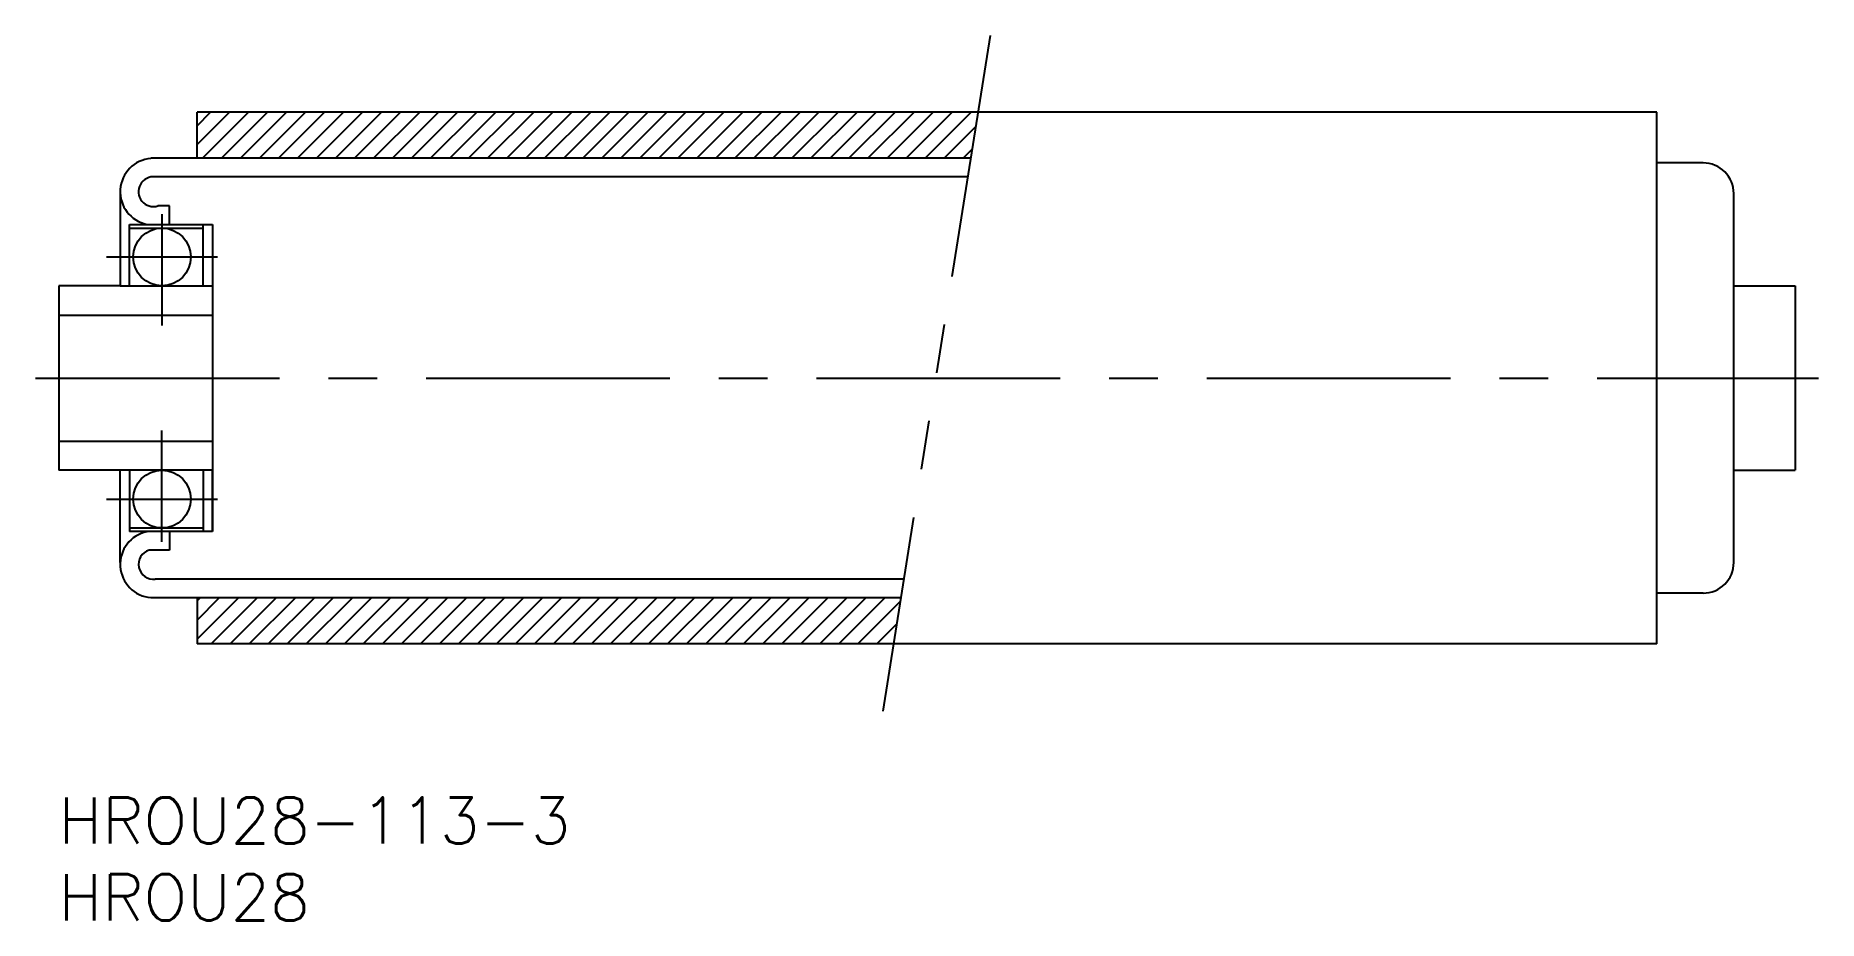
# Model space of a CAD drawing. Extents: x -1 to 114, y -8 to 50.
import ezdxf

# ---------------------------------------------------------------- set-up
doc = ezdxf.new("R2010")
doc.units = 0
doc.header["$LTSCALE"] = 0.5
doc.linetypes.add('CENTER', pattern=[50.8, 31.75, -6.35, 6.35, -6.35])
doc.linetypes.add('PHANTOM', pattern=[63.5, 31.75, -6.35, 6.35, -6.35, 6.35, -6.35])
for name, color, linetype in [('MSM_CENTER', 1, 'CENTER'), ('MSM_CONTINUOUS', 7, 'CONTINUOUS'), ('MSM_IMAGINARY', 6, 'PHANTOM'), ('MSM_NARROW', 5, 'CONTINUOUS'), ('MSM_PART_NUMBER', 7, 'CONTINUOUS')]:
    doc.layers.add(name, color=color, linetype=linetype)
doc.styles.get("Standard").update_dxf_attribs({"font": 'txt.shx', "height": 3, "bigfont": 'bigfont.shx'})

# ---------------------------------------------------------------- blocks, each defined once
blk = doc.blocks.new('*U2')
at = {"layer": 'MSM_PART_NUMBER'}
blk.add_text('HROU28-113-3', height=3, dxfattribs=at).set_placement((0, -3))
blk = doc.blocks.new('*U3')
at = {"layer": 'MSM_PART_NUMBER'}
blk.add_text('HROU28', height=3, dxfattribs=at).set_placement((0, -8))

msp = doc.modelspace()

# ---------------------------------------------------------------- linework, layer by layer
at = {"layer": 'MSM_CENTER'}
for p, q in [((6.72, 37.96), (6.72, 30.72)), ((3.1, 35.18), (10.34, 35.18)), ((-1.5, 27.3), (114.5, 27.3)), ((6.72, 16.64), (6.72, 23.88)), ((3.1, 19.42), (10.34, 19.42))]:
    msp.add_line(p, q, dxfattribs=at)
at = {"layer": 'MSM_CONTINUOUS'}
for p, q in [((9, 41.6), (9, 44.6)), ((104, 44.6), (9, 44.6)), ((104, 10), (104, 44.6)), ((59.33, 41.6), (6, 41.6)), ((107, 41.3), (104, 41.3)), ((59.14, 40.4), (6.28, 40.4)), ((4, 39.3), (4, 33.3)), ((7.2, 38.5), (6.46, 38.5)), ((7.2, 37.3), (7.2, 38.5)), ((109, 15.3), (109, 39.3)), ((4.6, 37.3), (10, 37.3)), ((4.6, 33.3), (4.6, 37.3)), ((9.4, 33.3), (9.4, 37.3)), ((10, 37.3), (10, 17.3)), ((4.6, 37.06), (9.4, 37.06)), ((0, 33.3), (0, 21.3)), ((4, 33.3), (0, 33.3)), ((4, 33.3), (10, 33.3)), ((109, 33.3), (113, 33.3)), ((113, 33.3), (113, 21.3)), ((0, 31.4), (10, 31.4)), ((0, 23.2), (10, 23.2)), ((10, 21.3), (0, 21.3)), ((4, 15.3), (4, 21.3)), ((4.6, 21.3), (4.6, 17.3)), ((9.4, 21.3), (9.4, 17.3)), ((10, 17.3), (10, 21.3)), ((109, 21.3), (113, 21.3)), ((4.6, 17.54), (9.4, 17.54)), ((10, 17.3), (4.6, 17.3)), ((7.2, 17.3), (7.2, 16.5)), ((7.2, 17.3), (7.2, 16.1)), ((7.2, 16.1), (5.89, 16.1)), ((54.99, 14.2), (6.28, 14.2)), ((54.8, 13), (6, 13)), ((9, 13), (9, 10)), ((107, 13.3), (104, 13.3)), ((104, 10), (9, 10))]:
    msp.add_line(p, q, dxfattribs=at)
for centre in [(6.72, 35.18), (6.72, 19.42)]:
    msp.add_circle(centre, 1.88, dxfattribs=at)
for centre, radius, start, end in [((6.17, 39.43), 2.17, 94.503, 258.616), ((107, 39.3), 2, 0, 90), ((6.17, 39.43), 0.975, 83.2718, 287.0388), ((6.17, 15.17), 2.17, 101.384, 265.497), ((6.17, 15.17), 0.975, 107.0388, 276.7282), ((107, 15.3), 2, 270, 0)]:
    msp.add_arc(centre, radius, start, end, dxfattribs=at)
at = {"layer": 'MSM_IMAGINARY'}
msp.add_line((60.6, 49.59), (53.63, 5.62), dxfattribs=at)
at = {"layer": 'MSM_NARROW'}
for p, q in [((9, 43.72), (9.88, 44.6)), ((9, 42.49), (11.11, 44.6)), ((9.35, 41.6), (12.35, 44.6)), ((10.59, 41.6), (13.59, 44.6)), ((11.83, 41.6), (14.83, 44.6)), ((13.06, 41.6), (16.06, 44.6)), ((14.3, 41.6), (17.3, 44.6)), ((15.54, 41.6), (18.54, 44.6)), ((16.77, 41.6), (19.77, 44.6)), ((18.01, 41.6), (21.01, 44.6)), ((19.25, 41.6), (22.25, 44.6)), ((20.49, 41.6), (23.49, 44.6)), ((21.72, 41.6), (24.72, 44.6)), ((22.96, 41.6), (25.96, 44.6)), ((24.2, 41.6), (27.2, 44.6)), ((25.44, 41.6), (28.44, 44.6)), ((26.67, 41.6), (29.67, 44.6)), ((27.91, 41.6), (30.91, 44.6)), ((29.15, 41.6), (32.15, 44.6)), ((30.39, 41.6), (33.39, 44.6)), ((31.62, 41.6), (34.62, 44.6)), ((32.86, 41.6), (35.86, 44.6)), ((34.1, 41.6), (37.1, 44.6)), ((35.34, 41.6), (38.34, 44.6)), ((36.57, 41.6), (39.57, 44.6)), ((37.81, 41.6), (40.81, 44.6)), ((39.05, 41.6), (42.05, 44.6)), ((40.29, 41.6), (43.29, 44.6)), ((41.52, 41.6), (44.52, 44.6)), ((42.76, 41.6), (45.76, 44.6)), ((44, 41.6), (47, 44.6)), ((45.24, 41.6), (48.24, 44.6)), ((46.47, 41.6), (49.47, 44.6)), ((47.71, 41.6), (50.71, 44.6)), ((48.95, 41.6), (51.95, 44.6)), ((50.19, 41.6), (53.19, 44.6)), ((51.42, 41.6), (54.42, 44.6)), ((52.66, 41.6), (55.66, 44.6)), ((53.9, 41.6), (56.9, 44.6)), ((55.14, 41.6), (58.14, 44.6)), ((56.37, 41.6), (59.37, 44.6)), ((57.61, 41.6), (59.66, 43.65)), ((58.85, 41.6), (59.42, 42.18)), ((9, 12.79), (9.21, 13)), ((9, 11.55), (10.45, 13)), ((9, 10.31), (11.69, 13)), ((9.92, 10), (12.92, 13)), ((11.16, 10), (14.16, 13)), ((12.4, 10), (15.4, 13)), ((13.64, 10), (16.64, 13)), ((14.87, 10), (17.87, 13)), ((16.11, 10), (19.11, 13)), ((17.35, 10), (20.35, 13)), ((18.59, 10), (21.59, 13)), ((19.82, 10), (22.82, 13)), ((21.06, 10), (24.06, 13)), ((22.3, 10), (25.3, 13)), ((23.54, 10), (26.54, 13)), ((24.77, 10), (27.77, 13)), ((26.01, 10), (29.01, 13)), ((27.25, 10), (30.25, 13)), ((28.49, 10), (31.49, 13)), ((29.72, 10), (32.72, 13)), ((30.96, 10), (33.96, 13)), ((32.2, 10), (35.2, 13)), ((33.43, 10), (36.43, 13)), ((34.67, 10), (37.67, 13)), ((35.91, 10), (38.91, 13)), ((37.15, 10), (40.15, 13)), ((38.38, 10), (41.38, 13)), ((39.62, 10), (42.62, 13)), ((40.86, 10), (43.86, 13)), ((42.1, 10), (45.1, 13)), ((43.33, 10), (46.33, 13)), ((44.57, 10), (47.57, 13)), ((45.81, 10), (48.81, 13)), ((47.05, 10), (50.05, 13)), ((48.28, 10), (51.28, 13)), ((49.52, 10), (52.52, 13)), ((50.76, 10), (53.76, 13)), ((52, 10), (54.77, 12.77)), ((53.23, 10), (54.53, 11.3))]:
    msp.add_line(p, q, dxfattribs=at)

# ---------------------------------------------------------------- block references
at = {"layer": 'MSM_CONTINUOUS'}
for name in ['*U2', '*U3']:
    msp.add_blockref(name, (0, 0), dxfattribs=at)

doc.saveas('drawing.dxf')
